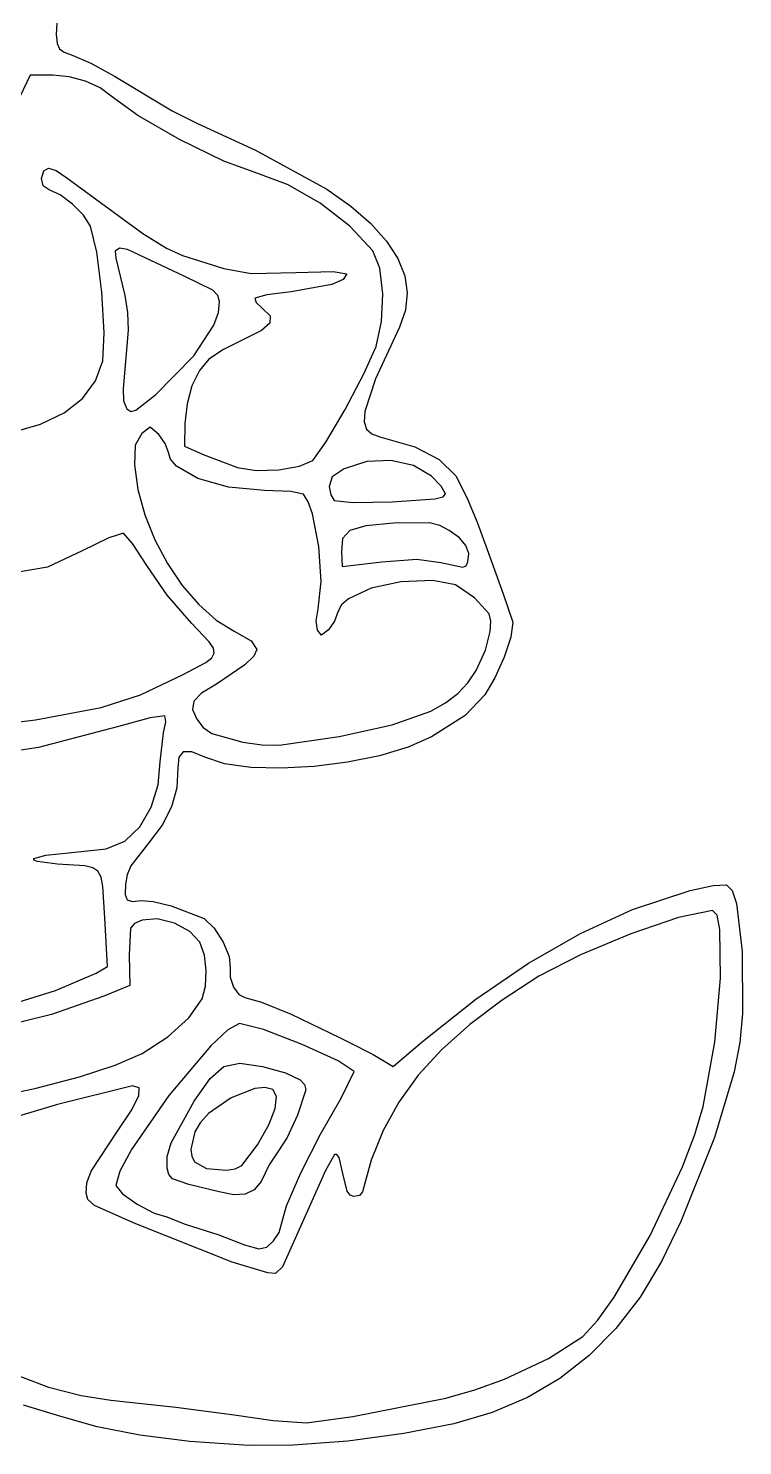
# Model space of a CAD drawing. Extents: x 2 to 111, y 3 to 166.
# Drawn here: x 64 to 111, y 3.4 to 96.6 of the extents above; entities that cross this region are included whole.
import ezdxf

# ---------------------------------------------------------------- set-up
doc = ezdxf.new("R2010")
doc.units = 0

msp = doc.modelspace()

# ---------------------------------------------------------------- linework, layer by layer
at = {"layer": 'Layer 1'}
for p, q in [((65.855643, 96.949335), (65.801099, 96.198447)), ((65.801099, 96.198447), (65.863339, 95.621503)), ((65.863339, 95.621503), (66.01484, 95.26335)), ((66.01484, 95.26335), (66.326276, 95.034349)), ((66.326276, 95.034349), (66.868322, 94.844862)), ((66.868322, 94.844862), (68.095738, 94.315908)), ((68.095738, 94.315908), (69.633564, 93.458459)), ((64.096138, 93.536143), (63.199913, 91.647145)), ((65.580288, 93.536479), (64.096138, 93.536143)), ((66.660602, 93.428665), (65.580288, 93.536479)), ((67.742964, 93.133909), (66.660602, 93.428665)), ((69.633564, 93.458459), (73.429731, 91.179784)), ((68.705322, 92.695951), (67.742964, 93.133909)), ((69.425622, 92.158532), (68.705322, 92.695951)), ((71.171949, 90.874681), (69.425622, 92.158532)), ((73.918692, 89.302446), (71.171949, 90.874681)), ((73.429731, 91.179784), (75.09812, 90.352361)), ((75.09812, 90.352361), (78.922975, 88.594359)), ((76.833636, 87.881759), (73.918692, 89.302446)), ((78.922975, 88.594359), (83.616744, 86.041648)), ((79.084565, 87.052551), (76.833636, 87.881759)), ((64.845071, 86.726149), (64.984273, 87.234423)), ((64.946117, 86.250636), (64.845071, 86.726149)), ((64.984273, 87.234423), (65.295156, 87.413582)), ((65.295156, 87.413582), (65.79848, 87.264391)), ((65.79848, 87.264391), (66.515008, 86.787615)), ((66.515008, 86.787615), (71.507343, 83.111914)), ((81.076479, 86.31982), (79.084565, 87.052551)), ((65.33594, 85.994635), (64.946117, 86.250636)), ((66.069067, 85.651298), (65.33594, 85.994635)), ((83.177207, 85.111531), (81.076479, 86.31982)), ((83.616744, 86.041648), (85.206783, 84.904321)), ((66.879036, 85.043534), (66.069067, 85.651298)), ((67.601465, 84.31472), (66.879036, 85.043534)), ((85.122292, 83.605134), (83.177207, 85.111531)), ((85.206783, 84.904321), (86.515222, 83.763869)), ((68.071972, 83.608229), (67.601465, 84.31472)), ((68.480721, 81.898416), (68.071972, 83.608229)), ((71.507343, 83.111914), (73.068621, 82.140219)), ((86.647274, 81.978077), (85.122292, 83.605134)), ((86.515222, 83.763869), (87.541113, 82.622095)), ((69.970699, 82.146664), (69.697427, 81.95367)), ((70.506766, 82.064907), (69.970699, 82.146664)), ((71.255241, 81.701473), (70.506766, 82.064907)), ((73.068621, 82.140219), (74.127106, 81.664892)), ((87.541113, 82.622095), (88.283507, 81.480798)), ((68.805841, 79.256068), (68.480721, 81.898416)), ((69.697427, 81.95367), (69.737337, 81.492849)), ((69.737337, 81.492849), (70.319279, 79.045774)), ((74.27818, 80.279683), (71.255241, 81.701473)), ((74.127106, 81.664892), (76.829045, 80.819109)), ((87.099603, 80.829238), (86.647274, 81.978077)), ((88.283507, 81.480798), (88.741455, 80.341781)), ((76.110063, 79.37927), (74.27818, 80.279683)), ((76.829045, 80.819109), (78.632029, 80.489967)), ((78.632029, 80.489967), (81.579664, 80.548212)), ((81.579664, 80.548212), (84.041435, 80.612967)), ((84.041435, 80.612967), (84.939773, 80.451703)), ((84.939773, 80.451703), (84.694295, 80.086834)), ((87.294279, 79.155115), (87.099603, 80.829238)), ((88.741455, 80.341781), (88.914009, 79.206845)), ((68.966084, 76.572737), (68.805841, 79.256068)), ((76.455214, 79.031514), (76.110063, 79.37927)), ((81.264478, 79.288163), (79.66927, 79.084665)), ((83.95728, 79.757789), (81.264478, 79.288163)), ((84.694295, 80.086834), (83.95728, 79.757789)), ((70.319279, 79.045774), (70.501712, 77.907952)), ((76.562684, 78.650166), (76.455214, 79.031514)), ((76.489281, 77.918353), (76.562684, 78.650166)), ((79.66927, 79.084665), (78.889888, 78.869997)), ((78.889888, 78.869997), (78.956246, 78.574865)), ((78.956246, 78.574865), (79.394417, 78.177915)), ((87.219032, 77.31659), (87.294279, 79.155115)), ((88.914009, 79.206845), (88.80022, 78.077791)), ((70.501712, 77.907952), (70.548345, 76.763464)), ((76.186538, 77.086482), (76.489281, 77.918353)), ((79.394417, 78.177915), (79.895061, 77.694554)), ((79.895061, 77.694554), (79.875743, 77.223291)), ((88.80022, 78.077791), (88.39914, 76.95642)), ((68.8802, 74.739977), (68.966084, 76.572737)), ((70.548345, 76.763464), (70.205318, 72.893871)), ((74.871016, 75.076036), (76.186538, 77.086482)), ((79.312585, 76.724346), (78.181708, 76.157943)), ((79.875743, 77.223291), (79.312585, 76.724346)), ((88.39914, 76.95642), (86.825316, 73.545167)), ((86.861594, 75.674547), (87.219032, 77.31659)), ((78.181708, 76.157943), (76.820868, 75.481843)), ((86.05867, 73.884792), (86.861594, 75.674547)), ((68.392712, 73.412704), (68.8802, 74.739977)), ((72.352126, 72.499274), (74.871016, 75.076036)), ((74.871016, 75.076036), (74.871016, 75.076036)), ((75.86249, 74.853746), (75.231164, 74.096473)), ((76.820868, 75.481843), (75.86249, 74.853746)), ((75.231164, 74.096473), (74.74132, 73.095069)), ((84.820619, 71.54594), (86.05867, 73.884792)), ((67.538268, 72.268542), (68.392712, 73.412704)), ((70.205318, 72.893871), (70.232228, 72.115646)), ((74.74132, 73.095069), (74.417254, 71.914661)), ((86.825316, 73.545167), (86.123399, 71.41547)), ((66.326055, 71.316809), (67.538268, 72.268542)), ((70.232228, 72.115646), (70.465894, 71.572253)), ((71.039514, 71.487298), (72.352126, 72.499274)), ((74.417254, 71.914661), (74.28326, 70.620371)), ((64.765259, 70.566819), (66.326055, 71.316809)), ((70.465894, 71.572253), (70.709988, 71.417065)), ((70.709988, 71.417065), (71.039514, 71.487298)), ((83.560109, 69.398894), (84.820619, 71.54594)), ((86.123399, 71.41547), (86.081828, 70.732811)), ((62.199294, 69.822627), (64.765259, 70.566819)), ((71.435835, 69.95401), (71.011454, 69.193826)), ((71.997478, 70.365713), (71.435835, 69.95401)), ((72.570255, 69.89038), (71.997478, 70.365713)), ((74.28326, 70.620371), (74.248659, 69.13096)), ((86.081828, 70.732811), (86.23714, 70.252471)), ((86.23714, 70.252471), (86.582304, 69.93509)), ((86.582304, 69.93509), (87.110288, 69.741313)), ((71.011454, 69.193826), (70.961448, 67.902537)), ((72.984321, 69.302188), (72.570255, 69.89038)), ((73.172772, 68.775326), (72.984321, 69.302188)), ((74.248659, 69.13096), (75.483043, 68.588111)), ((82.689813, 68.184553), (83.560109, 69.398894)), ((87.110288, 69.741313), (89.399436, 69.071275)), ((89.399436, 69.071275), (91.016487, 68.24984)), ((73.332372, 68.277176), (73.172772, 68.775326)), ((73.732926, 67.805636), (73.332372, 68.277176)), ((75.483043, 68.588111), (77.741046, 67.718957)), ((81.829851, 67.804263), (82.689813, 68.184553)), ((82.689813, 68.184553), (82.689813, 68.184553)), ((86.248034, 68.10689), (84.757712, 67.637818)), ((87.83544, 68.173245), (86.248034, 68.10689)), ((89.32285, 67.853147), (87.83544, 68.173245)), ((91.016487, 68.24984), (92.109393, 67.173391)), ((70.961448, 67.902537), (71.182305, 66.274973)), ((75.137416, 66.990636), (73.732926, 67.805636)), ((77.741046, 67.718957), (78.968832, 67.535089)), ((78.968832, 67.535089), (80.460645, 67.57565)), ((80.460645, 67.57565), (81.829851, 67.804263)), ((84.757712, 67.637818), (83.959633, 67.097464)), ((90.513182, 67.162858), (89.32285, 67.853147)), ((91.148066, 66.491901), (90.513182, 67.162858)), ((92.109393, 67.173391), (92.826106, 65.738313)), ((71.182305, 66.274973), (71.640005, 64.612595)), ((77.147288, 66.426821), (75.137416, 66.990636)), ((79.52359, 66.210685), (77.147288, 66.426821)), ((81.238277, 66.137439), (79.52359, 66.210685)), ((83.959633, 67.097464), (83.764826, 66.469048)), ((83.764826, 66.469048), (83.876367, 65.927192)), ((91.424788, 65.992561), (91.148066, 66.491901)), ((82.079056, 65.974745), (81.238277, 66.137439)), ((82.390987, 65.464833), (82.079056, 65.974745)), ((82.670116, 64.663906), (82.390987, 65.464833)), ((83.876367, 65.927192), (84.091074, 65.55464)), ((84.091074, 65.55464), (85.332619, 65.422615)), ((85.332619, 65.422615), (87.912871, 65.459046)), ((87.912871, 65.459046), (90.720263, 65.660524)), ((90.720263, 65.660524), (91.275149, 65.801073)), ((91.275149, 65.801073), (91.424788, 65.992561)), ((91.424788, 65.992561), (91.424788, 65.992561)), ((92.826106, 65.738313), (93.515265, 64.131757)), ((71.640005, 64.612595), (72.301815, 62.96995)), ((83.086857, 62.523281), (82.670116, 64.663906)), ((85.128552, 63.582787), (84.653933, 63.042578)), ((86.183899, 63.885243), (85.128552, 63.582787)), ((88.002336, 64.05039), (86.183899, 63.885243)), ((90.373235, 64.071653), (88.002336, 64.05039)), ((91.046589, 63.905374), (90.373235, 64.071653)), ((91.673144, 63.583701), (91.046589, 63.905374)), ((92.338129, 63.09847), (91.673144, 63.583701)), ((93.515265, 64.131757), (94.169682, 62.331905)), ((69.281068, 63.102804), (67.509136, 62.230536)), ((70.233681, 63.39678), (69.281068, 63.102804)), ((70.836335, 62.725244), (70.233681, 63.39678)), ((71.766882, 61.276174), (70.836335, 62.725244)), ((72.301815, 62.96995), (73.135003, 61.401585)), ((83.243058, 60.22142), (83.086857, 62.523281)), ((84.653933, 63.042578), (84.577682, 62.164172)), ((92.766744, 62.590646), (92.338129, 63.09847)), ((92.956308, 62.064715), (92.766744, 62.590646)), ((67.509136, 62.230536), (65.24547, 61.158876)), ((84.577682, 62.164172), (84.632715, 61.206834)), ((87.229696, 61.517987), (89.533494, 61.68158)), ((89.533494, 61.68158), (91.118662, 61.483488)), ((92.904141, 61.525164), (92.956308, 62.064715)), ((94.169682, 62.331905), (95.221637, 59.418694)), ((65.24547, 61.158876), (63.307073, 60.84029)), ((73.119199, 59.327434), (71.766882, 61.276174)), ((73.135003, 61.401585), (74.106835, 59.962048)), ((84.632715, 61.206834), (87.229696, 61.517987)), ((91.118662, 61.483488), (92.569333, 61.159281)), ((92.569333, 61.159281), (92.791204, 61.253977)), ((92.791204, 61.253977), (92.904141, 61.525164)), ((92.904141, 61.525164), (92.904141, 61.525164)), ((74.106835, 59.962048), (75.184579, 58.705885)), ((83.052497, 58.426875), (83.243058, 60.22142)), ((86.525033, 59.777795), (85.038912, 59.093574)), ((88.488933, 60.211029), (86.525033, 59.777795)), ((90.600897, 60.286482), (88.488933, 60.211029)), ((92.090007, 60.00821), (90.600897, 60.286482)), ((93.32897, 59.143533), (92.090007, 60.00821)), ((74.735888, 57.45456), (73.119199, 59.327434)), ((85.038912, 59.093574), (84.578055, 58.690717)), ((94.299394, 58.086167), (93.32897, 59.143533)), ((95.221637, 59.418694), (95.867333, 57.558277)), ((75.184579, 58.705885), (76.3355, 57.687643)), ((82.923507, 57.635252), (83.052497, 58.426875)), ((84.360286, 58.265162), (84.117272, 57.617726)), ((84.578055, 58.690717), (84.360286, 58.265162)), ((94.410704, 57.605836), (94.299394, 58.086167)), ((75.881928, 56.246832), (74.735888, 57.45456)), ((76.3355, 57.687643), (77.526868, 56.961871)), ((77.526868, 56.961871), (78.633983, 56.320631)), ((82.997802, 57.022407), (82.923507, 57.635252)), ((83.258526, 56.682482), (82.997802, 57.022407)), ((83.721476, 57.049204), (83.258526, 56.682482)), ((84.117272, 57.617726), (83.721476, 57.049204)), ((94.053029, 55.702957), (94.37576, 56.940989)), ((94.37576, 56.940989), (94.410704, 57.605836)), ((95.867333, 57.558277), (95.726638, 56.560066)), ((76.150047, 55.838015), (75.881928, 56.246832)), ((78.633983, 56.320631), (79.005853, 55.746709)), ((95.726638, 56.560066), (95.294503, 55.236135)), ((75.649724, 54.897183), (76.041036, 55.204405)), ((76.041036, 55.204405), (76.205447, 55.504278)), ((76.205447, 55.504278), (76.150047, 55.838015)), ((78.803717, 55.317536), (78.221544, 54.730515)), ((79.005853, 55.746709), (78.803717, 55.317536)), ((93.443044, 54.361365), (94.053029, 55.702957)), ((95.294503, 55.236135), (94.683292, 53.875595)), ((71.348462, 52.758661), (74.158038, 54.095836)), ((74.158038, 54.095836), (75.649724, 54.897183)), ((78.221544, 54.730515), (76.364507, 53.468795)), ((92.902545, 53.565986), (93.443044, 54.361365)), ((76.364507, 53.468795), (75.377626, 52.869273)), ((92.239903, 52.864888), (92.902545, 53.565986)), ((94.683292, 53.875595), (94.005372, 52.767555)), ((68.770048, 51.931324), (71.348462, 52.758661)), ((74.865198, 52.345328), (74.775209, 51.805077)), ((75.377626, 52.869273), (74.865198, 52.345328)), ((90.457923, 51.702131), (91.432552, 52.24722)), ((91.432552, 52.24722), (92.239903, 52.864888)), ((94.005372, 52.767555), (92.726312, 51.39741)), ((64.435115, 51.118728), (68.770048, 51.931324)), ((68.770048, 51.931324), (68.770048, 51.931324)), ((72.964153, 51.390279), (71.986793, 51.252843)), ((73.019483, 50.988561), (72.964153, 51.390279)), ((74.775209, 51.805077), (75.055645, 51.156641)), ((87.916568, 50.786293), (90.457923, 51.702131)), ((92.726312, 51.39741), (90.506268, 50.008237)), ((61.908605, 50.810942), (64.435115, 51.118728)), ((69.912004, 50.677321), (64.63991, 49.298447)), ((71.986793, 51.252843), (69.912004, 50.677321)), ((72.877539, 50.267814), (73.019483, 50.988561)), ((75.055645, 51.156641), (75.478786, 50.621378)), ((75.478786, 50.621378), (76.055114, 50.227998)), ((84.435301, 50.030572), (87.916568, 50.786293)), ((72.646455, 48.353486), (72.877539, 50.267814)), ((76.055114, 50.227998), (78.082563, 49.66184)), ((78.082563, 49.66184), (79.330433, 49.468107)), ((79.330433, 49.468107), (80.479956, 49.446107)), ((80.479956, 49.446107), (84.435301, 50.030572)), ((84.435301, 50.030572), (84.435301, 50.030572)), ((90.506268, 50.008237), (88.968775, 49.31904)), ((64.63991, 49.298447), (62.907557, 49.046579)), ((73.867111, 48.670274), (73.803877, 47.963585)), ((74.172755, 49.018679), (73.867111, 48.670274)), ((74.741439, 49.01698), (74.172755, 49.018679)), ((75.593787, 48.673357), (74.741439, 49.01698)), ((76.893314, 48.238113), (75.593787, 48.673357)), ((87.083377, 48.756292), (84.977375, 48.331387)), ((88.968775, 49.31904), (87.083377, 48.756292)), ((72.528297, 46.842452), (72.646455, 48.353486)), ((73.803877, 47.963585), (73.74371, 46.656402)), ((78.608737, 47.99769), (76.893314, 48.238113)), ((80.612755, 47.940691), (78.608737, 47.99769)), ((82.778067, 48.055722), (80.612755, 47.940691)), ((84.977375, 48.331387), (82.778067, 48.055722)), ((72.058692, 45.374384), (72.528297, 46.842452)), ((73.74371, 46.656402), (73.405428, 45.405077)), ((71.301422, 44.092244), (72.058692, 45.374384)), ((73.405428, 45.405077), (72.78344, 44.195264)), ((70.320267, 43.138996), (71.301422, 44.092244)), ((72.78344, 44.195264), (71.87215, 43.01262)), ((69.104235, 42.628127), (70.320267, 43.138996)), ((71.87215, 43.01262), (70.723012, 41.52594)), ((64.330946, 41.89798), (64.341925, 42.007019)), ((64.341925, 42.007019), (65.117368, 42.220772)), ((65.117368, 42.220772), (66.845236, 42.387334)), ((66.845236, 42.387334), (69.104235, 42.628127)), ((64.581573, 41.795784), (64.330946, 41.89798)), ((65.898974, 41.636775), (64.581573, 41.795784)), ((67.686709, 41.514362), (65.898974, 41.636775)), ((68.213062, 41.393297), (67.686709, 41.514362)), ((68.555401, 41.162849), (68.213062, 41.393297)), ((68.759472, 40.770912), (68.555401, 41.162849)), ((70.723012, 41.52594), (70.468467, 40.928715)), ((68.871024, 40.165376), (68.759472, 40.770912)), ((68.999552, 38.105077), (68.871024, 40.165376)), ((70.361274, 40.310895), (70.349477, 39.641384)), ((70.468467, 40.928715), (70.361274, 40.310895)), ((107.528462, 39.901678), (109.05258, 40.235185)), ((109.05258, 40.235185), (109.928265, 40.267867)), ((109.928265, 40.267867), (110.290189, 39.899027)), ((70.349477, 39.641384), (70.482756, 39.280297)), ((70.482756, 39.280297), (70.821522, 39.166911)), ((70.821522, 39.166911), (71.426183, 39.240502)), ((71.426183, 39.240502), (72.19303, 39.175024)), ((72.19303, 39.175024), (73.381161, 38.882314)), ((103.739047, 38.647432), (107.528462, 39.901678)), ((110.290189, 39.899027), (110.582615, 39.04499)), ((73.381161, 38.882314), (75.543382, 38.044504)), ((100.315124, 37.07188), (103.739047, 38.647432)), ((108.990553, 38.590087), (106.764851, 38.110858)), ((109.300651, 38.267074), (108.990553, 38.590087)), ((109.489446, 37.335329), (109.300651, 38.267074)), ((110.582615, 39.04499), (110.960126, 35.876439)), ((69.183673, 34.902654), (68.999552, 38.105077)), ((70.699224, 37.417585), (70.613693, 35.644977)), ((70.957518, 37.731659), (70.699224, 37.417585)), ((71.46211, 37.942074), (70.957518, 37.731659)), ((72.453958, 38.024672), (71.46211, 37.942074)), ((73.583197, 37.748033), (72.453958, 38.024672)), ((74.603348, 37.206032), (73.583197, 37.748033)), ((75.543382, 38.044504), (76.207134, 37.414815)), ((76.207134, 37.414815), (76.797764, 36.500951)), ((106.764851, 38.110858), (103.619438, 37.037784)), ((109.525558, 34.126476), (109.489446, 37.335329)), ((75.267933, 36.492544), (74.603348, 37.206032)), ((75.561407, 35.641909), (75.267933, 36.492544)), ((76.797764, 36.500951), (77.187591, 35.546245)), ((96.884222, 35.10718), (100.315124, 37.07188)), ((103.619438, 37.037784), (100.305829, 35.656441)), ((70.613693, 35.644977), (70.646008, 33.655262)), ((75.687125, 34.625148), (75.561407, 35.641909)), ((77.187591, 35.546245), (77.248935, 34.794032)), ((100.305829, 35.656441), (97.575539, 34.252402)), ((110.960126, 35.876439), (110.983089, 31.794336)), ((68.431354, 34.466603), (69.183673, 34.902654)), ((75.638757, 33.60858), (75.687125, 34.625148)), ((77.248935, 34.794032), (77.248011, 34.183875)), ((93.425083, 32.739973), (96.884222, 35.10718)), ((65.755058, 33.321272), (68.431354, 34.466603)), ((70.646008, 33.655262), (68.931367, 32.946478)), ((75.409975, 32.758527), (75.638757, 33.60858)), ((77.248011, 34.183875), (77.465192, 33.546832)), ((97.575539, 34.252402), (95.148485, 32.684426)), ((109.143751, 29.925204), (109.525558, 34.126476)), ((62.391967, 32.273099), (65.755058, 33.321272)), ((68.931367, 32.946478), (65.491254, 31.749334)), ((74.541422, 31.515459), (75.409975, 32.758527)), ((77.465192, 33.546832), (77.81632, 33.050702)), ((77.81632, 33.050702), (78.21724, 32.863282)), ((78.21724, 32.863282), (79.318987, 32.540292)), ((89.916452, 29.956898), (93.425083, 32.739973)), ((95.148485, 32.684426), (93.023988, 31.086881)), ((65.491254, 31.749334), (61.628189, 30.796363)), ((79.318987, 32.540292), (81.279788, 31.759636)), ((81.279788, 31.759636), (84.457145, 30.228035)), ((110.983089, 31.794336), (110.787591, 29.891252)), ((73.150388, 30.259874), (74.541422, 31.515459)), ((77.879956, 31.152005), (77.106815, 30.737026)), ((79.450893, 30.748796), (77.879956, 31.152005)), ((93.023988, 31.086881), (91.190232, 29.445332)), ((71.461406, 29.163249), (73.150388, 30.259874)), ((77.106815, 30.737026), (75.977201, 29.685348)), ((81.989355, 29.769294), (79.450893, 30.748796)), ((84.457145, 30.228035), (85.143509, 29.869217)), ((85.143509, 29.869217), (86.67369, 29.102332)), ((87.985148, 28.322871), (89.916452, 29.956898)), ((108.388884, 25.693184), (109.143751, 29.925204)), ((110.787591, 29.891252), (110.426408, 27.958671)), ((69.699011, 28.397056), (71.461406, 29.163249)), ((75.977201, 29.685348), (73.221123, 26.420876)), ((84.355992, 28.69139), (81.989355, 29.769294)), ((86.67369, 29.102332), (87.985148, 28.322871)), ((91.190232, 29.445332), (89.635404, 27.745348)), ((67.340085, 27.633453), (69.699011, 28.397056)), ((75.939427, 27.528901), (76.840962, 28.311866)), ((76.840962, 28.311866), (77.889849, 28.527066)), ((77.889849, 28.527066), (79.377484, 28.323627)), ((79.377484, 28.323627), (80.906288, 27.906234)), ((85.411451, 27.992976), (84.355992, 28.69139)), ((84.552903, 26.231644), (85.411451, 27.992976)), ((64.485746, 26.884921), (67.340085, 27.633453)), ((70.836338, 27.053822), (65.899792, 25.815727)), ((71.270003, 26.925616), (70.836338, 27.053822)), ((74.893847, 26.029048), (75.939427, 27.528901)), ((80.906288, 27.906234), (81.85991, 27.45048)), ((81.85991, 27.45048), (82.152601, 27.140509)), ((82.152601, 27.140509), (82.230715, 26.780262)), ((89.635404, 27.745348), (88.34769, 25.972493)), ((110.426408, 27.958671), (109.123888, 23.640592)), ((62.530736, 26.470912), (64.485746, 26.884921)), ((64.485746, 26.884921), (64.485746, 26.884921)), ((73.221123, 26.420876), (70.756859, 22.856566)), ((70.783205, 25.462657), (71.255982, 26.406317)), ((71.255982, 26.406317), (71.270003, 26.925616)), ((77.311585, 26.252659), (75.83868, 25.21617)), ((78.876221, 26.867417), (77.311585, 26.252659)), ((79.544376, 26.935888), (78.876221, 26.867417)), ((80.057188, 26.802015), (79.544376, 26.935888)), ((80.3148, 26.353641), (80.057188, 26.802015)), ((80.222044, 25.562747), (80.3148, 26.353641)), ((82.230715, 26.780262), (81.683352, 25.117893)), ((83.19212, 23.8724), (84.552903, 26.231644)), ((65.899792, 25.815727), (61.986675, 24.648561)), ((69.840602, 24.061366), (70.783205, 25.462657)), ((73.369918, 23.293516), (74.893847, 26.029048)), ((75.83868, 25.21617), (75.28519, 24.620536)), ((79.79396, 24.483344), (80.222044, 25.562747)), ((88.34769, 25.972493), (87.315277, 24.112334)), ((107.841422, 23.844257), (108.388884, 25.693184)), ((75.28519, 24.620536), (74.932907, 24.01638)), ((79.04559, 23.169443), (79.79396, 24.483344)), ((81.683352, 25.117893), (81.005472, 23.643772)), ((68.106452, 21.434988), (69.840602, 24.061366)), ((74.932907, 24.01638), (74.666135, 22.852892)), ((81.005472, 23.643772), (80.387557, 22.696794)), ((81.911716, 21.327842), (83.19212, 23.8724)), ((87.315277, 24.112334), (86.526349, 22.150438)), ((109.123888, 23.640592), (106.909334, 18.111247)), ((107.032708, 21.726632), (107.841422, 23.844257)), ((70.756859, 22.856566), (69.992013, 21.430089)), ((73.102901, 22.386679), (73.369918, 23.293516)), ((73.105405, 21.638757), (73.102901, 22.386679)), ((74.666135, 22.852892), (74.727079, 22.4086)), ((74.727079, 22.4086), (74.919106, 22.054101)), ((78.016456, 21.808765), (79.04559, 23.169443)), ((79.04559, 23.169443), (79.04559, 23.169443)), ((80.387557, 22.696794), (79.827572, 21.860171)), ((84.129852, 22.523721), (83.533206, 21.473416)), ((84.282146, 22.535723), (84.129852, 22.523721)), ((84.420234, 22.338083), (84.282146, 22.535723)), ((73.223437, 21.219887), (73.105405, 21.638757)), ((74.919106, 22.054101), (75.701011, 21.608959)), ((75.701011, 21.608959), (77.021041, 21.506414)), ((77.021041, 21.506414), (77.578625, 21.577946)), ((77.578625, 21.577946), (78.016456, 21.808765)), ((79.827572, 21.860171), (79.307154, 20.743316)), ((83.533206, 21.473416), (82.535748, 19.259832)), ((84.666356, 21.284918), (84.420234, 22.338083)), ((86.526349, 22.150438), (85.969094, 20.07237)), ((104.900504, 17.198532), (107.032708, 21.726632)), ((67.779844, 19.983921), (67.822342, 20.671638)), ((67.822342, 20.671638), (68.106452, 21.434988)), ((69.992013, 21.430089), (69.729548, 20.490392)), ((73.45147, 20.93705), (73.223437, 21.219887)), ((74.531446, 20.556395), (73.45147, 20.93705)), ((76.538469, 20.065802), (74.531446, 20.556395)), ((79.307154, 20.743316), (78.84009, 20.204062)), ((80.969221, 19.14558), (81.911716, 21.327842)), ((84.951203, 20.127426), (84.666356, 21.284918)), ((67.899052, 19.56003), (67.779844, 19.983921)), ((69.729548, 20.490392), (70.161496, 19.943942)), ((70.161496, 19.943942), (71.138743, 19.251288)), ((77.499341, 19.875973), (76.538469, 20.065802)), ((76.538469, 20.065802), (76.538469, 20.065802)), ((78.252017, 19.918504), (77.499341, 19.875973)), ((78.84009, 20.204062), (78.252017, 19.918504)), ((85.142844, 19.863256), (84.951203, 20.127426)), ((85.39099, 19.7589), (85.142844, 19.863256)), ((85.766762, 19.824042), (85.39099, 19.7589)), ((85.969094, 20.07237), (85.766762, 19.824042)), ((68.332717, 19.171182), (67.899052, 19.56003)), ((70.932661, 18.002628), (68.332717, 19.171182)), ((71.138743, 19.251288), (72.250573, 18.66406)), ((72.250573, 18.66406), (73.08627, 18.433889)), ((80.622168, 17.873221), (80.969221, 19.14558)), ((82.535748, 19.259832), (80.696654, 15.137848)), ((77.379569, 15.449193), (70.932661, 18.002628)), ((73.08627, 18.433889), (73.678373, 18.185243)), ((73.678373, 18.185243), (74.29246, 17.937858)), ((74.29246, 17.937858), (76.506493, 17.244009)), ((80.483124, 17.402854), (80.622168, 17.873221)), ((106.909334, 18.111247), (105.647758, 15.484092)), ((76.506493, 17.244009), (78.203015, 16.579653)), ((79.666495, 16.423577), (80.1151, 16.859163)), ((80.1151, 16.859163), (80.483124, 17.402854)), ((80.1151, 16.859163), (80.1151, 16.859163)), ((102.530239, 13.135384), (104.900504, 17.198532)), ((78.203015, 16.579653), (79.142742, 16.318291)), ((79.142742, 16.318291), (79.666495, 16.423577)), ((79.726028, 14.741804), (77.379569, 15.449193)), ((80.696654, 15.137848), (80.248875, 14.709)), ((105.647758, 15.484092), (104.229217, 13.146486)), ((80.248875, 14.709), (79.726028, 14.741804)), ((101.423948, 11.598949), (102.530239, 13.135384)), ((104.229217, 13.146486), (102.645724, 11.09131)), ((100.459879, 10.563688), (101.423948, 11.598949)), ((98.19604, 9.10292), (100.459879, 10.563688)), ((102.645724, 11.09131), (100.88929, 9.311447)), ((95.309775, 7.748882), (98.19604, 9.10292)), ((100.88929, 9.311447), (98.951928, 7.79978)), ((63.354556, 7.976392), (65.29482, 7.23081)), ((93.350102, 7.043129), (95.309775, 7.748882)), ((98.951928, 7.79978), (96.825649, 6.549189)), ((65.29482, 7.23081), (67.439745, 6.664825)), ((67.439745, 6.664825), (69.409705, 6.362663)), ((91.453152, 6.501579), (93.350102, 7.043129)), ((96.825649, 6.549189), (94.502465, 5.552559)), ((66.111882, 5.295733), (63.666596, 6.033793)), ((69.409705, 6.362663), (73.67699, 5.916171)), ((73.67699, 5.916171), (77.522888, 5.401203)), ((85.328901, 5.29084), (91.453152, 6.501579)), ((68.498289, 4.606255), (66.111882, 5.295733)), ((77.522888, 5.401203), (80.088881, 5.022291)), ((80.088881, 5.022291), (82.274911, 4.871392)), ((82.274911, 4.871392), (85.328901, 5.29084)), ((85.328901, 5.29084), (85.328901, 5.29084)), ((91.974388, 4.80277), (88.695627, 4.168356)), ((94.502465, 5.552559), (91.974388, 4.80277)), ((71.300703, 4.065103), (68.498289, 4.606255)), ((74.602582, 3.659329), (71.300703, 4.065103)), ((88.695627, 4.168356), (84.990136, 3.680502)), ((78.487383, 3.375987), (74.602582, 3.659329)), ((81.405019, 3.397087), (78.487383, 3.375987)), ((78.487383, 3.375987), (78.487383, 3.375987)), ((84.990136, 3.680502), (81.405019, 3.397087))]:
    msp.add_line(p, q, dxfattribs=at)

doc.saveas('drawing.dxf')
